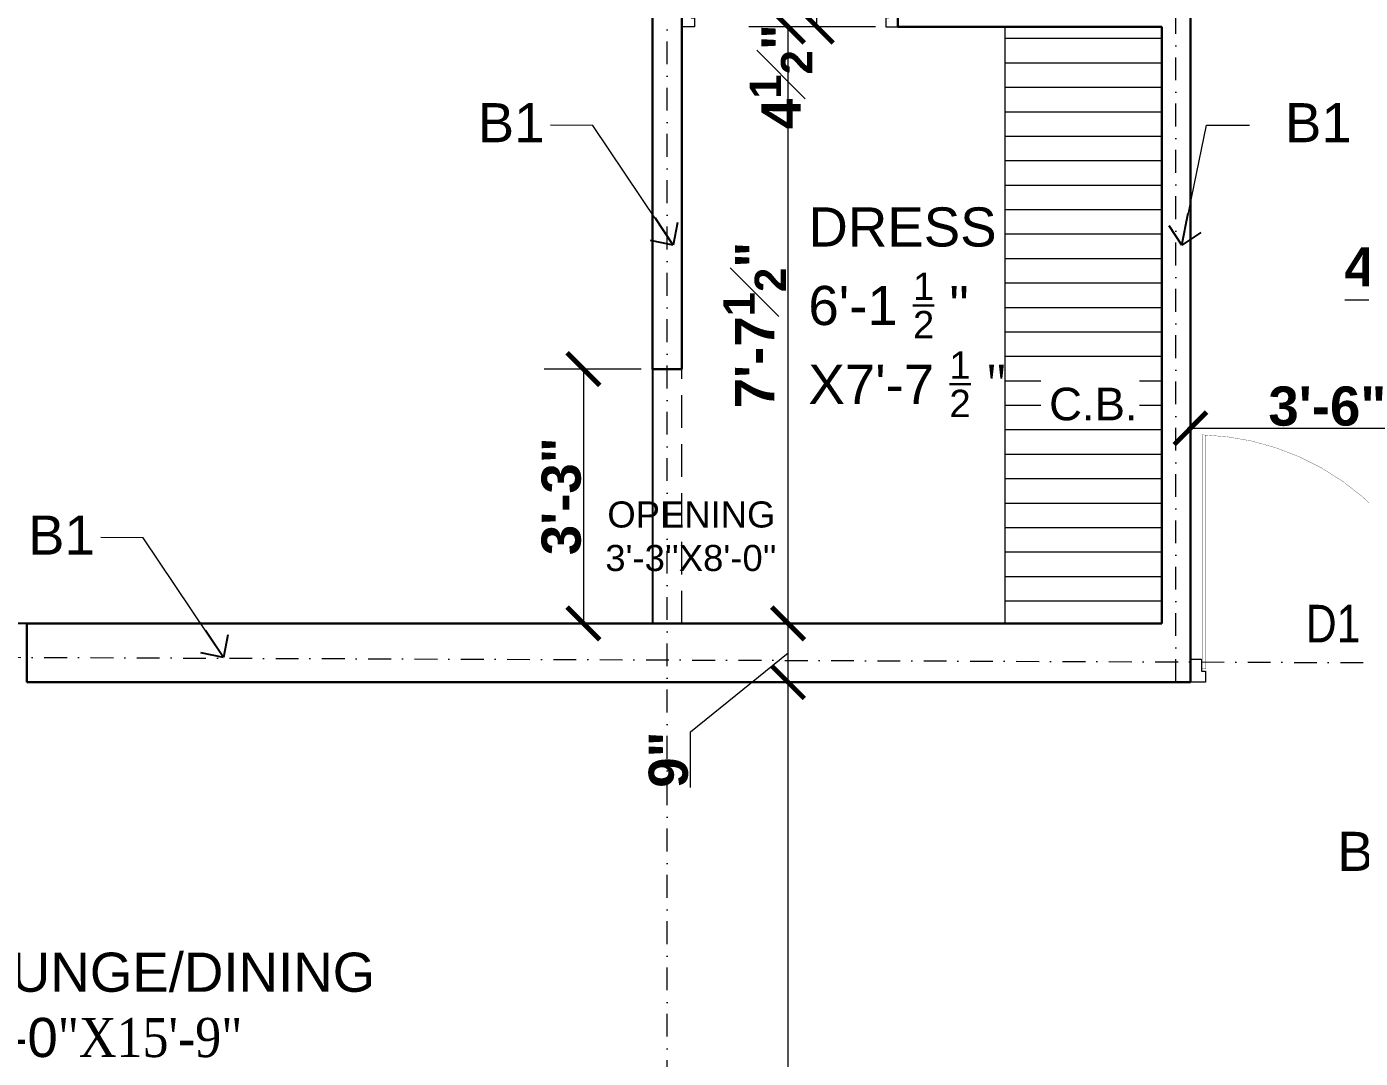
# Model space of a CAD drawing. Header units: feet. Extents: x 18471 to 30550, y -13540 to -11719.
# Drawn here: x 18764.1 to 18968.6, y -12815.5 to -12657.3 of the extents above; entities that cross this region are included whole.
import ezdxf

# ---------------------------------------------------------------- set-up
doc = ezdxf.new("R2010")
doc.units = ezdxf.units.FT
doc.header["$MEASUREMENT"] = 0
doc.header["$PDMODE"] = 2
for name, pattern in [('ACAD_ISO03W100', [30, 12, -18]), ('DASHDOT', [1, 0.5, -0.25, 0, -0.25]), ('DASHED', [0.75, 0.5, -0.25])]:
    doc.linetypes.add(name, pattern=pattern)
doc.layers.get('0').update_dxf_attribs({"lineweight": 30})
for name, color, linetype, lineweight in [('BEAM', 3, 'Continuous', 15), ('C.B.', 15, 'Continuous', 15), ('DIM', 7, 'Continuous', 18), ('DOOR', 32, 'Continuous', 13), ('HATCH', 9, 'Continuous', 20), ('JOINERY TEXT', 193, 'Continuous', 0), ('PROJ', 30, 'ACAD_ISO03W100', 13), ('TEXT', 7, 'Continuous', 30), ('WALL', 10, 'Continuous', 30)]:
    doc.layers.add(name, color=color, linetype=linetype, lineweight=lineweight)
doc.layers.add('BLK_1_FLR_0_REGULAR_ROOM_1', color=1, linetype='Continuous', plot=False)
doc.styles.add('AR. TEXT 01', font='arialbd.ttf')
doc.styles.add('DIM TEXT', font='GOTHIC.TTF', dxfattribs={"height": 5})
doc.styles.add('PLUMBING', font='gbeitc.shx', dxfattribs={"height": 550})
doc.styles.get("Standard").update_dxf_attribs({"font": 'ARIALN.TTF'})
doc.styles.add('TEX02', font='GARA.TTF')
doc.dimstyles.new('DIM 50', dxfattribs={"dimtxt": 6, "dimasz": 3, "dimexe": 6, "dimexo": 4, "dimgap": 0.3125, "dimtad": 1, "dimzin": 3, "dimdsep": 46, "dimlunit": 4, "dimtxsty": 'AR. TEXT 01', "dimblk": 'DOT', "dimcen": 0.09, "dimclrd": 5, "dimclre": 5, "dimclrt": 5, "dimazin": 0, "dimtfac": 0.8, "dimtofl": 0, "dimtmove": 1, "dimatfit": 3, "dimfxl": 6, "dimfxlon": 1, "dimfrac": 1, "dimtolj": 1, "dimtzin": 0, "dimlwd": -1, "dimlwe": -1, "dimarcsym": 1})
doc.dimstyles.new('STANDARD$7', dxfattribs={"dimtxt": 400, "dimasz": 400, "dimexe": 50, "dimexo": 0, "dimgap": 100, "dimtad": 0, "dimdec": 0, "dimzin": 0, "dimdsep": 46, "dimtxsty": 'PLUMBING', "dimcen": 0, "dimdle": 50, "dimse1": 1, "dimse2": 1, "dimclrd": 256, "dimclre": 63, "dimclrt": 256, "dimadec": 0, "dimazin": 0, "dimtfac": 1, "dimtdec": 0, "dimtofl": 0, "dimtmove": 0, "dimatfit": 3, "dimldrblk": 'OPEN90', "dimfxl": 1, "dimtolj": 1, "dimtzin": 0, "dimlwd": -1, "dimlwe": -1, "dimarcsym": 0})

# ---------------------------------------------------------------- blocks, each defined once
blk = doc.blocks.new('_ArchTick')
at = {"color": 0, "linetype": 'ByBlock', "const_width": 0.15}
blk.add_lwpolyline([(-0.5, -0.5), (0.5, 0.5)], dxfattribs=at)
blk = doc.blocks.new('*D263')
at = {"layer": 'Defpoints', "color": 0, "ltscale": 5, "transparency": 16777216}
for p in [(18942.58, -12603.41), (18938.18, -12652.78), (18942.58, -12658.58)]:
    blk.add_point(p, dxfattribs=at)
at = {"layer": 'DIM', "ltscale": 5, "transparency": 16777216}
for p, q in [((18940.38, -12603.41), (18943.77, -12592.12)), ((18943.77, -12592.12), (18959.72, -12592.12)), ((18938.18, -12612.41), (18938.18, -12597.41)), ((18942.58, -12612.41), (18942.58, -12597.41)), ((18938.18, -12603.41), (18942.58, -12603.41))]:
    blk.add_line(p, q, dxfattribs=at)
at = {"layer": 'DIM', "ltscale": 5, "transparency": 16777216, "xscale": 5, "yscale": 5, "zscale": 5, "rotation": 180}
blk.add_blockref('_ArchTick', (18938.18, -12603.41), dxfattribs=at)
at = {"layer": 'DIM', "ltscale": 5, "transparency": 16777216, "xscale": 5, "yscale": 5, "zscale": 5}
blk.add_blockref('_ArchTick', (18942.58, -12603.41), dxfattribs=at)
at = {"layer": 'DIM', "ltscale": 5, "transparency": 16777216, "insert": (18951.74, -12586.99), "char_height": 6, "attachment_point": 5, "style": 'AR. TEXT 01'}
blk.add_mtext('\\A1;4{\\H0.8x;\\S1#2;}"', dxfattribs=at)
blk = doc.blocks.new('*D264')
at = {"layer": 'Defpoints', "color": 0, "ltscale": 5, "transparency": 16777216}
for p in [(19155.58, -12603.41), (19155.58, -12638.7), (18942.58, -12658.58)]:
    blk.add_point(p, dxfattribs=at)
at = {"layer": 'DIM', "ltscale": 5, "transparency": 16777216}
for p, q in [((18942.58, -12612.41), (18942.58, -12597.41)), ((19155.58, -12612.41), (19155.58, -12597.41)), ((18942.58, -12603.41), (19155.58, -12603.41))]:
    blk.add_line(p, q, dxfattribs=at)
at = {"layer": 'DIM', "ltscale": 5, "transparency": 16777216, "xscale": 5, "yscale": 5, "zscale": 5, "rotation": 180}
blk.add_blockref('_ArchTick', (18942.58, -12603.41), dxfattribs=at)
at = {"layer": 'DIM', "ltscale": 5, "transparency": 16777216, "xscale": 5, "yscale": 5, "zscale": 5}
blk.add_blockref('_ArchTick', (19155.58, -12603.41), dxfattribs=at)
at = {"layer": 'DIM', "ltscale": 5, "transparency": 16777216, "insert": (19049.08, -12600.03), "char_height": 6, "attachment_point": 5, "style": 'AR. TEXT 01'}
blk.add_mtext('\\A1;17\'-9"', dxfattribs=at)
blk = doc.blocks.new('*D276')
at = {"layer": 'Defpoints', "color": 0, "transparency": 16777216}
for p in [(18880.86, -12757.78), (18916.98, -12757.78), (18888.2, -12946.78)]:
    blk.add_point(p, dxfattribs=at)
at = {"layer": 'DIM', "ltscale": 5, "transparency": 16777216}
for p, q in [((18889.86, -12757.78), (18874.86, -12757.78)), ((18880.86, -12946.78), (18880.86, -12757.78)), ((18884.2, -12946.78), (18874.86, -12946.78))]:
    blk.add_line(p, q, dxfattribs=at)
at = {"layer": 'DIM', "transparency": 16777216, "xscale": 5, "yscale": 5, "zscale": 5}
for p, rotation in [((18880.86, -12757.78), 90), ((18880.86, -12946.78), 270)]:
    blk.add_blockref('_ArchTick', p, dxfattribs=dict(at, rotation=rotation))
at = {"layer": 'DIM', "transparency": 16777216, "insert": (18877.49, -12831.06), "char_height": 6, "attachment_point": 5, "rotation": 90, "style": 'AR. TEXT 01'}
blk.add_mtext('\\A1;15\'-9"', dxfattribs=at)
blk = doc.blocks.new('*D277')
at = {"layer": 'Defpoints', "color": 0, "transparency": 16777216}
for p in [(18880.86, -12748.78), (18925.76, -12748.78), (18916.98, -12757.78)]:
    blk.add_point(p, dxfattribs=at)
at = {"layer": 'DIM', "ltscale": 5, "transparency": 16777216}
for p, q in [((18889.86, -12748.78), (18874.86, -12748.78)), ((18880.86, -12757.78), (18880.86, -12748.78)), ((18865.91, -12765.38), (18880.86, -12753.28)), ((18889.86, -12757.78), (18874.86, -12757.78)), ((18865.91, -12773.95), (18865.91, -12765.38))]:
    blk.add_line(p, q, dxfattribs=at)
at = {"layer": 'DIM', "transparency": 16777216, "xscale": 5, "yscale": 5, "zscale": 5}
for p, rotation in [((18880.86, -12748.78), 90), ((18880.86, -12757.78), 270)]:
    blk.add_blockref('_ArchTick', p, dxfattribs=dict(at, rotation=rotation))
at = {"layer": 'DIM', "transparency": 16777216, "insert": (18862.53, -12769.66), "char_height": 6, "attachment_point": 5, "rotation": 90, "style": 'AR. TEXT 01'}
blk.add_mtext('\\A1;9"', dxfattribs=at)
blk = doc.blocks.new('*D278')
at = {"layer": 'Defpoints', "color": 0, "transparency": 16777216}
for p in [(18880.86, -12657.28), (18930.07, -12657.28), (18925.76, -12748.78)]:
    blk.add_point(p, dxfattribs=at)
at = {"layer": 'DIM', "ltscale": 5, "transparency": 16777216}
for p, q in [((18889.86, -12657.28), (18874.86, -12657.28)), ((18880.86, -12748.78), (18880.86, -12657.28)), ((18889.86, -12748.78), (18874.86, -12748.78))]:
    blk.add_line(p, q, dxfattribs=at)
at = {"layer": 'DIM', "transparency": 16777216, "xscale": 5, "yscale": 5, "zscale": 5}
for p, rotation in [((18880.86, -12657.28), 90), ((18880.86, -12748.78), 270)]:
    blk.add_blockref('_ArchTick', p, dxfattribs=dict(at, rotation=rotation))
at = {"layer": 'DIM', "transparency": 16777216, "insert": (18875.74, -12703.03), "char_height": 6, "attachment_point": 5, "rotation": 90, "style": 'AR. TEXT 01'}
blk.add_mtext('\\A1;7\'-7{\\H0.800000x;\\S1#2;}"', dxfattribs=at)
blk = doc.blocks.new('*D280')
at = {"layer": 'Defpoints', "color": 0, "ltscale": 5, "transparency": 16777216}
for p in [(18885.29, -12652.78), (18910.85, -12652.78), (18910.85, -12657.28)]:
    blk.add_point(p, dxfattribs=at)
at = {"layer": 'DIM', "ltscale": 5, "transparency": 16777216}
for p, q in [((18894.29, -12652.78), (18879.29, -12652.78)), ((18885.29, -12657.28), (18885.29, -12652.78)), ((18894.29, -12657.28), (18879.29, -12657.28))]:
    blk.add_line(p, q, dxfattribs=at)
at = {"layer": 'DIM', "ltscale": 5, "transparency": 16777216, "xscale": 5, "yscale": 5, "zscale": 5}
for p, rotation in [((18885.29, -12652.78), 90), ((18885.29, -12657.28), 270)]:
    blk.add_blockref('_ArchTick', p, dxfattribs=dict(at, rotation=rotation))
at = {"layer": 'DIM', "ltscale": 5, "transparency": 16777216, "insert": (18879.78, -12664.94), "char_height": 6, "attachment_point": 5, "rotation": 90, "style": 'AR. TEXT 01'}
blk.add_mtext('\\A1;4{\\H0.8x;\\S1#2;}"', dxfattribs=at)
blk = doc.blocks.new('*D305')
at = {"layer": 'Defpoints', "color": 0, "ltscale": 5, "transparency": 16777216}
for p in [(18984.58, -12718.87), (18984.58, -12734.83), (18989.08, -12734.83)]:
    blk.add_point(p, dxfattribs=at)
at = {"layer": 'DIM', "ltscale": 5, "transparency": 16777216}
for p, q in [((18982.24, -12699.23), (18966.28, -12699.23)), ((18986.83, -12718.87), (18982.24, -12699.23)), ((18984.58, -12727.87), (18984.58, -12712.87)), ((18989.08, -12727.87), (18989.08, -12712.87)), ((18989.08, -12718.87), (18984.58, -12718.87))]:
    blk.add_line(p, q, dxfattribs=at)
at = {"layer": 'DIM', "ltscale": 5, "transparency": 16777216, "xscale": 5, "yscale": 5, "zscale": 5, "rotation": 180}
blk.add_blockref('_ArchTick', (18984.58, -12718.87), dxfattribs=at)
at = {"layer": 'DIM', "ltscale": 5, "transparency": 16777216, "xscale": 5, "yscale": 5, "zscale": 5}
blk.add_blockref('_ArchTick', (18989.08, -12718.87), dxfattribs=at)
at = {"layer": 'DIM', "ltscale": 5, "transparency": 16777216, "insert": (18974.26, -12694.1), "char_height": 6, "attachment_point": 5, "style": 'AR. TEXT 01'}
blk.add_mtext('\\A1;4{\\H0.8x;\\S1#2;}"', dxfattribs=at)
blk = doc.blocks.new('*D306')
at = {"layer": 'Defpoints', "color": 0, "ltscale": 5, "transparency": 16777216}
for p in [(18942.58, -12718.87), (18942.58, -12719.99), (18984.58, -12734.83)]:
    blk.add_point(p, dxfattribs=at)
at = {"layer": 'DIM', "ltscale": 5, "transparency": 16777216}
for p, q in [((18942.58, -12718.87), (18942.58, -12712.87)), ((18984.58, -12727.87), (18984.58, -12712.87)), ((18984.58, -12718.87), (18942.58, -12718.87))]:
    blk.add_line(p, q, dxfattribs=at)
at = {"layer": 'DIM', "ltscale": 5, "transparency": 16777216, "xscale": 5, "yscale": 5, "zscale": 5, "rotation": 180}
blk.add_blockref('_ArchTick', (18942.58, -12718.87), dxfattribs=at)
at = {"layer": 'DIM', "ltscale": 5, "transparency": 16777216, "xscale": 5, "yscale": 5, "zscale": 5}
blk.add_blockref('_ArchTick', (18984.58, -12718.87), dxfattribs=at)
at = {"layer": 'DIM', "ltscale": 5, "transparency": 16777216, "insert": (18963.58, -12715.49), "char_height": 6, "attachment_point": 5, "style": 'AR. TEXT 01'}
blk.add_mtext('\\A1;3\'-6"', dxfattribs=at)
blk = doc.blocks.new('*D311')
at = {"layer": 'Defpoints', "color": 0, "ltscale": 5, "transparency": 16777216}
for p in [(18862.33, -12709.78), (18849.48, -12748.78), (18862.33, -12748.78)]:
    blk.add_point(p, dxfattribs=at)
at = {"layer": 'DIM', "ltscale": 5, "transparency": 16777216}
for p, q in [((18858.33, -12709.78), (18843.48, -12709.78)), ((18849.48, -12709.78), (18849.48, -12748.78)), ((18858.33, -12748.78), (18843.48, -12748.78))]:
    blk.add_line(p, q, dxfattribs=at)
at = {"layer": 'DIM', "ltscale": 5, "transparency": 16777216, "xscale": 5, "yscale": 5, "zscale": 5}
for p, rotation in [((18849.48, -12709.78), 90), ((18849.48, -12748.78), 270)]:
    blk.add_blockref('_ArchTick', p, dxfattribs=dict(at, rotation=rotation))
at = {"layer": 'DIM', "ltscale": 5, "transparency": 16777216, "insert": (18846.1, -12729.28), "char_height": 6, "attachment_point": 5, "rotation": 90, "style": 'AR. TEXT 01'}
blk.add_mtext('\\A1;3\'-3"', dxfattribs=at)
blk = doc.blocks.new('A$Cb508cf72')
at = {"layer": 'DOOR'}
for points in [[(1.59, 31.98), (1.59, 33.65), (2.17, 33.65), (2.17, 35.23), (0, 35.23), (0, 31.98), (1.59, 31.98)], [(37.41, 31.98), (37.41, 33.65), (36.83, 33.65), (36.83, 35.23), (39, 35.23), (39, 31.98), (37.41, 31.98)]]:
    blk.add_lwpolyline(points, dxfattribs=at)
at = {"layer": 'DOOR', "const_width": 0.0364}
blk.add_lwpolyline([(37.12, 33.65, -0.383411), (1.68, 0.02, -0.414214)], format="xyb", dxfattribs=at)
blk.add_lwpolyline([(1.68, 0.02), (1.68, 33.34), (2.19, 33.34), (2.19, 0.02)], dxfattribs=at)
blk = doc.blocks.new('_Open90')
at = {"color": 0, "linetype": 'ByBlock', "lineweight": -2}
for p, q in [((-0.5, 0.5), (0, 0)), ((0, 0), (-1, 0)), ((0, 0), (-0.5, -0.5))]:
    blk.add_line(p, q, dxfattribs=at)

msp = doc.modelspace()

# ---------------------------------------------------------------- hatches: boundary and pattern name
at = {"layer": 'HATCH'}
h = msp.add_hatch(dxfattribs=at)
h.set_pattern_fill('LINE', color=256, scale=30, style=0)
h.set_pattern_definition([(0, (1278.7025, 27612.185), (0, 3.75), [])])
h.paths.add_polyline_path([(18938.181, -12657.278), (18914.181, -12657.278), (18914.181, -12748.778), (18938.181, -12748.778)])
h.paths.add_polyline_path([(18919.654, -12711.382), (18934.783, -12711.382), (18934.783, -12719.053), (18919.654, -12719.053)], flags=16)

# ---------------------------------------------------------------- linework, layer by layer
at = {"layer": 'BEAM', "linetype": 'DASHDOT', "ltscale": 7}
for p, q in [((18862.331, -12947.029, 0.958), (18862.331, -12532.778, 0.958)), ((18940.331, -12757.778, 0.958), (18940.331, -12532.778, 0.958)), ((18575.081, -12753.251, 0.958), (19160.081, -12755.528, 0.958))]:
    msp.add_line(p, q, dxfattribs=at)
at = {"layer": 'BLK_1_FLR_0_REGULAR_ROOM_1', "color": 1, "elevation": 0.958}
msp.add_lwpolyline([(18722.081, -12541.778), (18860.081, -12541.778), (18860.081, -12748.778), (18722.081, -12748.778)], close=True, dxfattribs=at)
at = {"layer": 'C.B.'}
msp.add_line((18914.181, -12748.778, 0.958), (18914.181, -12657.278, 0.958), dxfattribs=at)
at = {"layer": 'PROJ', "linetype": 'DASHED', "ltscale": 10}
for p, q in [((18860.081, -12748.778, 0.958), (18860.081, -12709.778, 0.958)), ((18864.581, -12748.778, 0.958), (18864.581, -12709.778, 0.958))]:
    msp.add_line(p, q, dxfattribs=at)
at = {"layer": 'WALL'}
for p, q in [((18942.581, -12757.778, 0.958), (18942.581, -12496.778, 0.958)), ((18860.081, -12709.778, 0.958), (18860.081, -12541.778, 0.958)), ((18864.581, -12657.278, 0.958), (18864.581, -12541.778, 0.958)), ((18897.681, -12657.278, 0.958), (18897.681, -12652.778, 0.958)), ((18864.581, -12709.778, 0.958), (18864.581, -12657.278, 0.958)), ((18938.181, -12657.278, 0.958), (18897.681, -12657.278, 0.958)), ((18938.181, -12748.778, 0.958), (18938.181, -12657.278, 0.958)), ((18864.581, -12709.778, 0.958), (18860.081, -12709.778, 0.958)), ((18764.081, -12757.778, 0.958), (18764.081, -12748.778, 0.958)), ((18938.181, -12748.778, 0.958), (18764.081, -12748.778, 0.958)), ((18764.081, -12757.778, 0.958), (18942.581, -12757.778, 0.958))]:
    msp.add_line(p, q, dxfattribs=at)

# ---------------------------------------------------------------- block references
at = {"layer": 'HATCH', "ltscale": 5, "rotation": 180}
for p, xscale, yscale, zscale in [((18864.681, -12627.469, 0.958), -0.8461538461238401, 0.8461538461238401, 0.8461538461238401), ((18942.581, -12719.84, 0.958), -1.076923076884569, 1.076923076884569, 1.076923076884569)]:
    msp.add_blockref('A$Cb508cf72', p, dxfattribs=dict(at, xscale=xscale, yscale=yscale, zscale=zscale))

# ---------------------------------------------------------------- texts
at = {"layer": 'BEAM', "ltscale": 25, "char_height": 6, "width": 8.05567, "attachment_point": 1, "style": 'DIM TEXT'}
for insert in [(18833.261, -12668.999, 0.958), (18957.083, -12668.999, 0.958), (18764.288, -12732.229, 0.958), (18965.088, -12780.727, 0.958)]:
    msp.add_mtext('\\A1;{\\fArial|b0|i0|c0|p34;B1}', dxfattribs=dict(at, insert=insert))
at = {"layer": 'JOINERY TEXT', "insert": (18960.257, -12745.924, 0.958), "char_height": 5.75, "width": 20.94495, "attachment_point": 1}
msp.add_mtext('\\A1;D1', dxfattribs=at)
at = {"layer": 'TEXT', "attachment_point": 1, "style": 'TEX02'}
for s, insert, char_height, width in [('\\A1;{\\fArial|b0|i0|c0|p34;DRESS\\P6\'-1 \\H0.7x;\\S1/2;\\H1.42857x; "\\PX7\'-7 \\H0.7x;\\S1/2;\\H1.42857x; \\fGaramond|b0|i0|c0|p18;\\H1.0003x;"}', (18883.983, -12684.985, 0.958), 6, 39.22964), ('\\A1;{\\fArial|b0|i0|c0|p34;C.B.}', (18920.904, -12712.632, 0.958), 5, 28.16677), ("\\A1;\\pi18.86583;{\\fArial|b0|i0|c0|p34;OPENING\\P\\pi18.54933;3'-3''X8'-0''}", (18834.282, -12730.07, 0.958), 4, 62.8831), ('\\A1;{\\fArial|b0|i0|c0|p34;LOUNGE/DINING\\P33\'-0\\fGaramond|b0|i0|c0|p18;\\H1.0003x;"X15\'-9\\H0.9997x;"}', (18750.48, -12799.254, 0.958), 6, 70.99316)]:
    msp.add_mtext(s, dxfattribs=dict(at, insert=insert, char_height=char_height, width=width))

# ---------------------------------------------------------------- dimensions: what is measured, and where the dimension line sits
at = {"layer": 'DIM', "ltscale": 5}
for base, p1, p2, picture, middle in [((18942.581, -12603.406, 0.958), (18938.181, -12652.778, 0.958), (18942.581, -12658.582, 0.958), '*D263', (18944.08, -12586.985, 0.958)), ((19155.581, -12603.406, 0.958), (18942.581, -12658.582, 0.958), (19155.581, -12638.7, 0.958), '*D264', (19049.081, -12600.028, 0.958)), ((18942.581, -12718.865, 0.958), (18984.581, -12734.833, 0.958), (18942.581, -12719.989, 0.958), '*D306', (18963.581, -12715.489, 0.958))]:
    dim = msp.add_linear_dim(base=base, p1=p1, p2=p2, dimstyle='DIM 50', override={"dimtxt": 6, "dimasz": 5, "dimblk": 'ArchTick', "dimclrd": 256, "dimclre": 256, "dimclrt": 256, "dimfxl": 9}, dxfattribs=at)
    dim.commit()
    dim.dimension.update_dxf_attribs({"geometry": picture, "text_midpoint": middle})
for base, p1, p2, picture, middle in [((18885.287, -12652.778, 0.958), (18910.848, -12657.278, 0.958), (18910.848, -12652.778, 0.958), '*D280', (18884.913, -12664.935, 0.958)), ((18880.864, -12748.778, 0.958), (18916.98, -12757.778, 0.958), (18925.756, -12748.778, 0.958), '*D277', (18865.908, -12765.69, 0.958)), ((18880.864, -12757.778, 0.958), (18888.199, -12946.778, 0.958), (18916.98, -12757.778, 0.958), '*D276', (18880.864, -12831.062, 0.958))]:
    dim = msp.add_linear_dim(base=base, p1=p1, p2=p2, angle=90, dimstyle='DIM 50', override={"dimtxt": 6, "dimasz": 5, "dimblk": 'ArchTick', "dimclrd": 256, "dimclre": 256, "dimclrt": 256, "dimfxl": 9}, dxfattribs=at)
    dim.commit()
    dim.dimension.update_dxf_attribs({"geometry": picture, "text_midpoint": middle, "dimtype": 160})
for base, p1, p2, picture, middle in [((18880.864, -12657.278, 0.958), (18925.756, -12748.778, 0.958), (18930.073, -12657.278, 0.958), '*D278', (18875.737, -12703.028, 0.958)), ((18849.476, -12748.778, 0.958), (18862.331, -12709.778, 0.958), (18862.331, -12748.778, 0.958), '*D311', (18846.1, -12729.278, 0.958))]:
    dim = msp.add_linear_dim(base=base, p1=p1, p2=p2, angle=90, dimstyle='DIM 50', override={"dimtxt": 6, "dimasz": 5, "dimblk": 'ArchTick', "dimclrd": 256, "dimclre": 256, "dimclrt": 256, "dimfxl": 9}, dxfattribs=at)
    dim.commit()
    dim.dimension.update_dxf_attribs({"geometry": picture, "text_midpoint": middle})
dim = msp.add_linear_dim(base=(18984.581, -12718.865, 0.958), p1=(18989.081, -12734.833, 0.958), p2=(18984.581, -12734.833, 0.958), dimstyle='DIM 50', override={"dimtxt": 6, "dimasz": 5, "dimblk": 'ArchTick', "dimclrd": 256, "dimclre": 256, "dimclrt": 256, "dimfxl": 9}, dxfattribs=at)
dim.commit()
dim.dimension.update_dxf_attribs({"geometry": '*D305', "text_midpoint": (18981.924, -12699.232, 0.958), "dimtype": 160})

# ---------------------------------------------------------------- leaders
at = {"layer": 'BEAM', "ltscale": 25}
for points in [[(18863.247, -12690.762, 0.958), (18850.928, -12672.404, 0.958), (18844.435, -12672.389, 0.958)], [(18941.247, -12690.762, 0.958), (18945.042, -12672.394, 0.958), (18951.619, -12672.389, 0.958)], [(18794.273, -12753.992, 0.958), (18781.954, -12735.634, 0.958), (18775.461, -12735.619, 0.958)]]:
    msp.add_leader(points, dimstyle='STANDARD$7', override={"dimasz": 5}, dxfattribs=at)

doc.saveas('drawing.dxf')
